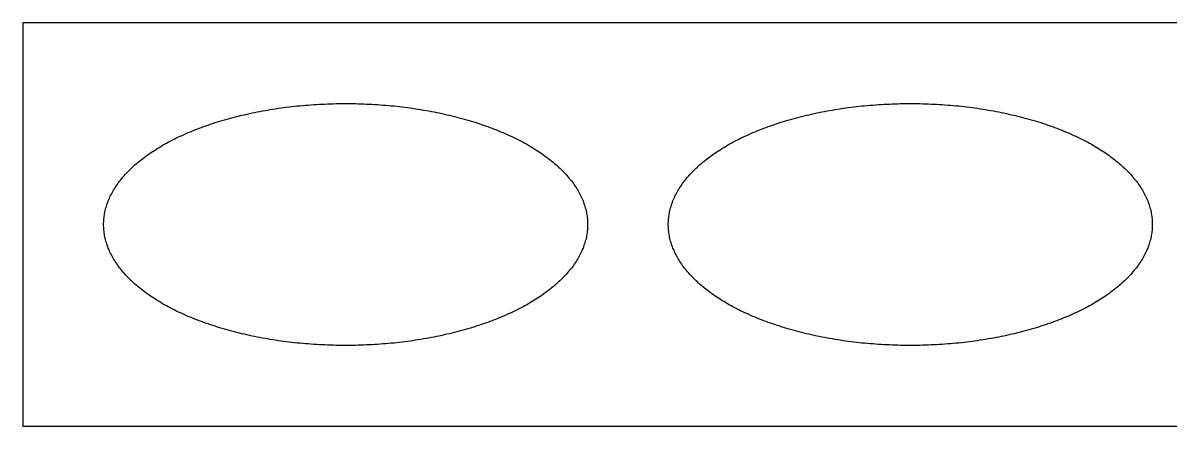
# Model space of a CAD drawing. Header units: millimetres. Extents: x 0 to 220, y 0 to 50.
# Drawn here: x 0 to 142.2, y 0 to 50 of the extents above; entities that cross this region are included whole.
import ezdxf

# ---------------------------------------------------------------- set-up
doc = ezdxf.new("R2010")
doc.units = ezdxf.units.MM
doc.layers.add('CUT', color=7, linetype='Continuous')
doc.layers.add('SHEET', color=30, linetype='Continuous')

msp = doc.modelspace()

# ---------------------------------------------------------------- linework, layer by layer
at = {"layer": 'CUT'}
for p, q in [((35.02, 39.79), (35.36, 39.82)), ((35.36, 39.82), (35.7, 39.85)), ((35.7, 39.85), (36.04, 39.87)), ((36.04, 39.87), (36.38, 39.89)), ((36.38, 39.89), (36.73, 39.91)), ((36.73, 39.91), (37.07, 39.93)), ((37.07, 39.93), (37.41, 39.94)), ((37.41, 39.94), (37.76, 39.96)), ((37.76, 39.96), (38.1, 39.97)), ((38.1, 39.97), (38.45, 39.98)), ((38.45, 39.98), (38.79, 39.99)), ((38.79, 39.99), (39.14, 39.99)), ((39.14, 39.99), (39.48, 40)), ((39.48, 40), (39.83, 40)), ((39.83, 40), (40.17, 40)), ((40.17, 40), (40.52, 40)), ((40.52, 40), (40.86, 39.99)), ((40.86, 39.99), (41.21, 39.99)), ((41.21, 39.99), (41.55, 39.98)), ((41.55, 39.98), (41.9, 39.97)), ((41.9, 39.97), (42.24, 39.96)), ((42.24, 39.96), (42.59, 39.94)), ((42.59, 39.94), (42.93, 39.93)), ((42.93, 39.93), (43.27, 39.91)), ((43.27, 39.91), (43.62, 39.89)), ((43.62, 39.89), (43.96, 39.87)), ((43.96, 39.87), (44.3, 39.85)), ((44.3, 39.85), (44.64, 39.82)), ((44.64, 39.82), (44.98, 39.79)), ((105.02, 39.79), (105.36, 39.82)), ((105.36, 39.82), (105.7, 39.85)), ((105.7, 39.85), (106.04, 39.87)), ((106.04, 39.87), (106.38, 39.89)), ((106.38, 39.89), (106.73, 39.91)), ((106.73, 39.91), (107.07, 39.93)), ((107.07, 39.93), (107.41, 39.94)), ((107.41, 39.94), (107.76, 39.96)), ((107.76, 39.96), (108.1, 39.97)), ((108.1, 39.97), (108.45, 39.98)), ((108.45, 39.98), (108.79, 39.99)), ((108.79, 39.99), (109.14, 39.99)), ((109.14, 39.99), (109.48, 40)), ((109.48, 40), (109.83, 40)), ((109.83, 40), (110.17, 40)), ((110.17, 40), (110.52, 40)), ((110.52, 40), (110.86, 39.99)), ((110.86, 39.99), (111.21, 39.99)), ((111.21, 39.99), (111.55, 39.98)), ((111.55, 39.98), (111.9, 39.97)), ((111.9, 39.97), (112.24, 39.96)), ((112.24, 39.96), (112.59, 39.94)), ((112.59, 39.94), (112.93, 39.93)), ((112.93, 39.93), (113.27, 39.91)), ((113.27, 39.91), (113.62, 39.89)), ((113.62, 39.89), (113.96, 39.87)), ((113.96, 39.87), (114.3, 39.85)), ((114.3, 39.85), (114.64, 39.82)), ((114.64, 39.82), (114.98, 39.79)), ((26.21, 38.32), (26.52, 38.4)), ((26.52, 38.4), (26.83, 38.48)), ((26.83, 38.48), (27.14, 38.55)), ((27.14, 38.55), (27.45, 38.62)), ((27.45, 38.62), (27.77, 38.7)), ((27.77, 38.7), (28.08, 38.77)), ((28.08, 38.77), (28.4, 38.83)), ((28.4, 38.83), (28.72, 38.9)), ((28.72, 38.9), (29.04, 38.96)), ((29.04, 38.96), (29.36, 39.03)), ((29.36, 39.03), (29.69, 39.09)), ((29.69, 39.09), (30.01, 39.14)), ((30.01, 39.14), (30.34, 39.2)), ((30.34, 39.2), (30.66, 39.26)), ((30.66, 39.26), (30.99, 39.31)), ((30.99, 39.31), (31.32, 39.36)), ((31.32, 39.36), (31.65, 39.41)), ((31.65, 39.41), (31.99, 39.45)), ((31.99, 39.45), (32.32, 39.5)), ((32.32, 39.5), (32.65, 39.54)), ((32.65, 39.54), (32.99, 39.58)), ((32.99, 39.58), (33.32, 39.62)), ((33.32, 39.62), (33.66, 39.66)), ((33.66, 39.66), (34, 39.7)), ((34, 39.7), (34.34, 39.73)), ((34.34, 39.73), (34.68, 39.76)), ((34.68, 39.76), (35.02, 39.79)), ((44.98, 39.79), (45.32, 39.76)), ((45.32, 39.76), (45.66, 39.73)), ((45.66, 39.73), (46, 39.7)), ((46, 39.7), (46.34, 39.66)), ((46.34, 39.66), (46.68, 39.62)), ((46.68, 39.62), (47.01, 39.58)), ((47.01, 39.58), (47.35, 39.54)), ((47.35, 39.54), (47.68, 39.5)), ((47.68, 39.5), (48.01, 39.45)), ((48.01, 39.45), (48.35, 39.41)), ((48.35, 39.41), (48.68, 39.36)), ((48.68, 39.36), (49.01, 39.31)), ((49.01, 39.31), (49.34, 39.26)), ((49.34, 39.26), (49.66, 39.2)), ((49.66, 39.2), (49.99, 39.14)), ((49.99, 39.14), (50.31, 39.09)), ((50.31, 39.09), (50.64, 39.03)), ((50.64, 39.03), (50.96, 38.96)), ((50.96, 38.96), (51.28, 38.9)), ((51.28, 38.9), (51.6, 38.83)), ((51.6, 38.83), (51.92, 38.77)), ((51.92, 38.77), (52.23, 38.7)), ((52.23, 38.7), (52.55, 38.62)), ((52.55, 38.62), (52.86, 38.55)), ((52.86, 38.55), (53.17, 38.48)), ((53.17, 38.48), (53.48, 38.4)), ((53.48, 38.4), (53.79, 38.32)), ((96.21, 38.32), (96.52, 38.4)), ((96.52, 38.4), (96.83, 38.48)), ((96.83, 38.48), (97.14, 38.55)), ((97.14, 38.55), (97.45, 38.62)), ((97.45, 38.62), (97.77, 38.7)), ((97.77, 38.7), (98.08, 38.77)), ((98.08, 38.77), (98.4, 38.83)), ((98.4, 38.83), (98.72, 38.9)), ((98.72, 38.9), (99.04, 38.96)), ((99.04, 38.96), (99.36, 39.03)), ((99.36, 39.03), (99.69, 39.09)), ((99.69, 39.09), (100.01, 39.14)), ((100.01, 39.14), (100.34, 39.2)), ((100.34, 39.2), (100.66, 39.26)), ((100.66, 39.26), (100.99, 39.31)), ((100.99, 39.31), (101.32, 39.36)), ((101.32, 39.36), (101.65, 39.41)), ((101.65, 39.41), (101.99, 39.45)), ((101.99, 39.45), (102.32, 39.5)), ((102.32, 39.5), (102.65, 39.54)), ((102.65, 39.54), (102.99, 39.58)), ((102.99, 39.58), (103.32, 39.62)), ((103.32, 39.62), (103.66, 39.66)), ((103.66, 39.66), (104, 39.7)), ((104, 39.7), (104.34, 39.73)), ((104.34, 39.73), (104.68, 39.76)), ((104.68, 39.76), (105.02, 39.79)), ((114.98, 39.79), (115.32, 39.76)), ((115.32, 39.76), (115.66, 39.73)), ((115.66, 39.73), (116, 39.7)), ((116, 39.7), (116.34, 39.66)), ((116.34, 39.66), (116.68, 39.62)), ((116.68, 39.62), (117.01, 39.58)), ((117.01, 39.58), (117.35, 39.54)), ((117.35, 39.54), (117.68, 39.5)), ((117.68, 39.5), (118.01, 39.45)), ((118.01, 39.45), (118.35, 39.41)), ((118.35, 39.41), (118.68, 39.36)), ((118.68, 39.36), (119.01, 39.31)), ((119.01, 39.31), (119.34, 39.26)), ((119.34, 39.26), (119.66, 39.2)), ((119.66, 39.2), (119.99, 39.14)), ((119.99, 39.14), (120.31, 39.09)), ((120.31, 39.09), (120.64, 39.03)), ((120.64, 39.03), (120.96, 38.96)), ((120.96, 38.96), (121.28, 38.9)), ((121.28, 38.9), (121.6, 38.83)), ((121.6, 38.83), (121.92, 38.77)), ((121.92, 38.77), (122.23, 38.7)), ((122.23, 38.7), (122.55, 38.62)), ((122.55, 38.62), (122.86, 38.55)), ((122.86, 38.55), (123.17, 38.48)), ((123.17, 38.48), (123.48, 38.4)), ((123.48, 38.4), (123.79, 38.32)), ((21.84, 36.94), (22.12, 37.04)), ((22.12, 37.04), (22.39, 37.15)), ((22.39, 37.15), (22.68, 37.25)), ((22.68, 37.25), (22.96, 37.34)), ((22.96, 37.34), (23.24, 37.44)), ((23.24, 37.44), (23.53, 37.54)), ((23.53, 37.54), (23.82, 37.63)), ((23.82, 37.63), (24.11, 37.72)), ((24.11, 37.72), (24.41, 37.81)), ((24.41, 37.81), (24.7, 37.9)), ((24.7, 37.9), (25, 37.99)), ((25, 37.99), (25.3, 38.08)), ((25.3, 38.08), (25.6, 38.16)), ((25.6, 38.16), (25.91, 38.24)), ((25.91, 38.24), (26.21, 38.32)), ((53.79, 38.32), (54.09, 38.24)), ((54.09, 38.24), (54.4, 38.16)), ((54.4, 38.16), (54.7, 38.08)), ((54.7, 38.08), (55, 37.99)), ((55, 37.99), (55.3, 37.9)), ((55.3, 37.9), (55.59, 37.81)), ((55.59, 37.81), (55.89, 37.72)), ((55.89, 37.72), (56.18, 37.63)), ((56.18, 37.63), (56.47, 37.54)), ((56.47, 37.54), (56.76, 37.44)), ((56.76, 37.44), (57.04, 37.34)), ((57.04, 37.34), (57.32, 37.25)), ((57.32, 37.25), (57.61, 37.15)), ((57.61, 37.15), (57.88, 37.04)), ((57.88, 37.04), (58.16, 36.94)), ((91.84, 36.94), (92.12, 37.04)), ((92.12, 37.04), (92.39, 37.15)), ((92.39, 37.15), (92.68, 37.25)), ((92.68, 37.25), (92.96, 37.34)), ((92.96, 37.34), (93.24, 37.44)), ((93.24, 37.44), (93.53, 37.54)), ((93.53, 37.54), (93.82, 37.63)), ((93.82, 37.63), (94.11, 37.72)), ((94.11, 37.72), (94.41, 37.81)), ((94.41, 37.81), (94.7, 37.9)), ((94.7, 37.9), (95, 37.99)), ((95, 37.99), (95.3, 38.08)), ((95.3, 38.08), (95.6, 38.16)), ((95.6, 38.16), (95.91, 38.24)), ((95.91, 38.24), (96.21, 38.32)), ((123.79, 38.32), (124.09, 38.24)), ((124.09, 38.24), (124.4, 38.16)), ((124.4, 38.16), (124.7, 38.08)), ((124.7, 38.08), (125, 37.99)), ((125, 37.99), (125.3, 37.9)), ((125.3, 37.9), (125.59, 37.81)), ((125.59, 37.81), (125.89, 37.72)), ((125.89, 37.72), (126.18, 37.63)), ((126.18, 37.63), (126.47, 37.54)), ((126.47, 37.54), (126.76, 37.44)), ((126.76, 37.44), (127.04, 37.34)), ((127.04, 37.34), (127.32, 37.25)), ((127.32, 37.25), (127.61, 37.15)), ((127.61, 37.15), (127.88, 37.04)), ((127.88, 37.04), (128.16, 36.94)), ((18.48, 35.45), (18.73, 35.58)), ((18.73, 35.58), (18.97, 35.7)), ((18.97, 35.7), (19.22, 35.82)), ((19.22, 35.82), (19.47, 35.94)), ((19.47, 35.94), (19.72, 36.05)), ((19.72, 36.05), (19.98, 36.17)), ((19.98, 36.17), (20.24, 36.28)), ((20.24, 36.28), (20.5, 36.4)), ((20.5, 36.4), (20.76, 36.51)), ((20.76, 36.51), (21.03, 36.62)), ((21.03, 36.62), (21.3, 36.73)), ((21.3, 36.73), (21.57, 36.83)), ((21.57, 36.83), (21.84, 36.94)), ((58.16, 36.94), (58.43, 36.83)), ((58.43, 36.83), (58.7, 36.73)), ((58.7, 36.73), (58.97, 36.62)), ((58.97, 36.62), (59.24, 36.51)), ((59.24, 36.51), (59.5, 36.4)), ((59.5, 36.4), (59.76, 36.28)), ((59.76, 36.28), (60.02, 36.17)), ((60.02, 36.17), (60.28, 36.05)), ((60.28, 36.05), (60.53, 35.94)), ((60.53, 35.94), (60.78, 35.82)), ((60.78, 35.82), (61.03, 35.7)), ((61.03, 35.7), (61.27, 35.58)), ((61.27, 35.58), (61.52, 35.45)), ((88.48, 35.45), (88.73, 35.58)), ((88.73, 35.58), (88.97, 35.7)), ((88.97, 35.7), (89.22, 35.82)), ((89.22, 35.82), (89.47, 35.94)), ((89.47, 35.94), (89.72, 36.05)), ((89.72, 36.05), (89.98, 36.17)), ((89.98, 36.17), (90.24, 36.28)), ((90.24, 36.28), (90.5, 36.4)), ((90.5, 36.4), (90.76, 36.51)), ((90.76, 36.51), (91.03, 36.62)), ((91.03, 36.62), (91.3, 36.73)), ((91.3, 36.73), (91.57, 36.83)), ((91.57, 36.83), (91.84, 36.94)), ((128.16, 36.94), (128.43, 36.83)), ((128.43, 36.83), (128.7, 36.73)), ((128.7, 36.73), (128.97, 36.62)), ((128.97, 36.62), (129.24, 36.51)), ((129.24, 36.51), (129.5, 36.4)), ((129.5, 36.4), (129.76, 36.28)), ((129.76, 36.28), (130.02, 36.17)), ((130.02, 36.17), (130.28, 36.05)), ((130.28, 36.05), (130.53, 35.94)), ((130.53, 35.94), (130.78, 35.82)), ((130.78, 35.82), (131.03, 35.7)), ((131.03, 35.7), (131.27, 35.58)), ((131.27, 35.58), (131.52, 35.45)), ((16.02, 34.01), (16.23, 34.15)), ((16.23, 34.15), (16.44, 34.28)), ((16.44, 34.28), (16.65, 34.42)), ((16.65, 34.42), (16.87, 34.55)), ((16.87, 34.55), (17.09, 34.69)), ((17.09, 34.69), (17.32, 34.82)), ((17.32, 34.82), (17.54, 34.95)), ((17.54, 34.95), (17.78, 35.08)), ((17.78, 35.08), (18.01, 35.2)), ((18.01, 35.2), (18.24, 35.33)), ((18.24, 35.33), (18.48, 35.45)), ((61.52, 35.45), (61.76, 35.33)), ((61.76, 35.33), (61.99, 35.2)), ((61.99, 35.2), (62.22, 35.08)), ((62.22, 35.08), (62.46, 34.95)), ((62.46, 34.95), (62.68, 34.82)), ((62.68, 34.82), (62.91, 34.69)), ((62.91, 34.69), (63.13, 34.55)), ((63.13, 34.55), (63.35, 34.42)), ((63.35, 34.42), (63.56, 34.28)), ((63.56, 34.28), (63.77, 34.15)), ((63.77, 34.15), (63.98, 34.01)), ((86.02, 34.01), (86.23, 34.15)), ((86.23, 34.15), (86.44, 34.28)), ((86.44, 34.28), (86.65, 34.42)), ((86.65, 34.42), (86.87, 34.55)), ((86.87, 34.55), (87.09, 34.69)), ((87.09, 34.69), (87.32, 34.82)), ((87.32, 34.82), (87.54, 34.95)), ((87.54, 34.95), (87.78, 35.08)), ((87.78, 35.08), (88.01, 35.2)), ((88.01, 35.2), (88.24, 35.33)), ((88.24, 35.33), (88.48, 35.45)), ((131.52, 35.45), (131.76, 35.33)), ((131.76, 35.33), (131.99, 35.2)), ((131.99, 35.2), (132.22, 35.08)), ((132.22, 35.08), (132.46, 34.95)), ((132.46, 34.95), (132.68, 34.82)), ((132.68, 34.82), (132.91, 34.69)), ((132.91, 34.69), (133.13, 34.55)), ((133.13, 34.55), (133.35, 34.42)), ((133.35, 34.42), (133.56, 34.28)), ((133.56, 34.28), (133.77, 34.15)), ((133.77, 34.15), (133.98, 34.01)), ((14.11, 32.57), (14.28, 32.72)), ((14.28, 32.72), (14.46, 32.87)), ((14.46, 32.87), (14.64, 33.02)), ((14.64, 33.02), (14.83, 33.16)), ((14.83, 33.16), (15.02, 33.31)), ((15.02, 33.31), (15.21, 33.45)), ((15.21, 33.45), (15.41, 33.59)), ((15.41, 33.59), (15.61, 33.73)), ((15.61, 33.73), (15.81, 33.87)), ((15.81, 33.87), (16.02, 34.01)), ((63.98, 34.01), (64.19, 33.87)), ((64.19, 33.87), (64.39, 33.73)), ((64.39, 33.73), (64.59, 33.59)), ((64.59, 33.59), (64.79, 33.45)), ((64.79, 33.45), (64.98, 33.31)), ((64.98, 33.31), (65.17, 33.16)), ((65.17, 33.16), (65.36, 33.02)), ((65.36, 33.02), (65.54, 32.87)), ((65.54, 32.87), (65.72, 32.72)), ((65.72, 32.72), (65.89, 32.57)), ((84.11, 32.57), (84.28, 32.72)), ((84.28, 32.72), (84.46, 32.87)), ((84.46, 32.87), (84.64, 33.02)), ((84.64, 33.02), (84.83, 33.16)), ((84.83, 33.16), (85.02, 33.31)), ((85.02, 33.31), (85.21, 33.45)), ((85.21, 33.45), (85.41, 33.59)), ((85.41, 33.59), (85.61, 33.73)), ((85.61, 33.73), (85.81, 33.87)), ((85.81, 33.87), (86.02, 34.01)), ((133.98, 34.01), (134.19, 33.87)), ((134.19, 33.87), (134.39, 33.73)), ((134.39, 33.73), (134.59, 33.59)), ((134.59, 33.59), (134.79, 33.45)), ((134.79, 33.45), (134.98, 33.31)), ((134.98, 33.31), (135.17, 33.16)), ((135.17, 33.16), (135.36, 33.02)), ((135.36, 33.02), (135.54, 32.87)), ((135.54, 32.87), (135.72, 32.72)), ((135.72, 32.72), (135.89, 32.57)), ((12.68, 31.2), (12.82, 31.35)), ((12.82, 31.35), (12.97, 31.51)), ((12.97, 31.51), (13.12, 31.66)), ((13.12, 31.66), (13.28, 31.82)), ((13.28, 31.82), (13.44, 31.97)), ((13.44, 31.97), (13.6, 32.12)), ((13.6, 32.12), (13.76, 32.27)), ((13.76, 32.27), (13.93, 32.43)), ((13.93, 32.43), (14.11, 32.57)), ((65.89, 32.57), (66.07, 32.43)), ((66.07, 32.43), (66.24, 32.27)), ((66.24, 32.27), (66.4, 32.12)), ((66.4, 32.12), (66.56, 31.97)), ((66.56, 31.97), (66.72, 31.82)), ((66.72, 31.82), (66.88, 31.66)), ((66.88, 31.66), (67.03, 31.51)), ((67.03, 31.51), (67.18, 31.35)), ((67.18, 31.35), (67.32, 31.2)), ((82.68, 31.2), (82.82, 31.35)), ((82.82, 31.35), (82.97, 31.51)), ((82.97, 31.51), (83.12, 31.66)), ((83.12, 31.66), (83.28, 31.82)), ((83.28, 31.82), (83.44, 31.97)), ((83.44, 31.97), (83.6, 32.12)), ((83.6, 32.12), (83.76, 32.27)), ((83.76, 32.27), (83.93, 32.43)), ((83.93, 32.43), (84.11, 32.57)), ((135.89, 32.57), (136.07, 32.43)), ((136.07, 32.43), (136.24, 32.27)), ((136.24, 32.27), (136.4, 32.12)), ((136.4, 32.12), (136.56, 31.97)), ((136.56, 31.97), (136.72, 31.82)), ((136.72, 31.82), (136.88, 31.66)), ((136.88, 31.66), (137.03, 31.51)), ((137.03, 31.51), (137.18, 31.35)), ((137.18, 31.35), (137.32, 31.2)), ((11.54, 29.75), (11.66, 29.91)), ((11.66, 29.91), (11.77, 30.08)), ((11.77, 30.08), (11.89, 30.24)), ((11.89, 30.24), (12.01, 30.4)), ((12.01, 30.4), (12.14, 30.56)), ((12.14, 30.56), (12.27, 30.72)), ((12.27, 30.72), (12.4, 30.88)), ((12.4, 30.88), (12.54, 31.04)), ((12.54, 31.04), (12.68, 31.2)), ((67.32, 31.2), (67.46, 31.04)), ((67.46, 31.04), (67.6, 30.88)), ((67.6, 30.88), (67.73, 30.72)), ((67.73, 30.72), (67.86, 30.56)), ((67.86, 30.56), (67.99, 30.4)), ((67.99, 30.4), (68.11, 30.24)), ((68.11, 30.24), (68.23, 30.08)), ((68.23, 30.08), (68.34, 29.91)), ((68.34, 29.91), (68.46, 29.75)), ((81.54, 29.75), (81.66, 29.91)), ((81.66, 29.91), (81.77, 30.08)), ((81.77, 30.08), (81.89, 30.24)), ((81.89, 30.24), (82.01, 30.4)), ((82.01, 30.4), (82.14, 30.56)), ((82.14, 30.56), (82.27, 30.72)), ((82.27, 30.72), (82.4, 30.88)), ((82.4, 30.88), (82.54, 31.04)), ((82.54, 31.04), (82.68, 31.2)), ((137.32, 31.2), (137.46, 31.04)), ((137.46, 31.04), (137.6, 30.88)), ((137.6, 30.88), (137.73, 30.72)), ((137.73, 30.72), (137.86, 30.56)), ((137.86, 30.56), (137.99, 30.4)), ((137.99, 30.4), (138.11, 30.24)), ((138.11, 30.24), (138.23, 30.08)), ((138.23, 30.08), (138.34, 29.91)), ((138.34, 29.91), (138.46, 29.75)), ((10.79, 28.42), (10.87, 28.59)), ((10.87, 28.59), (10.96, 28.76)), ((10.96, 28.76), (11.04, 28.92)), ((11.04, 28.92), (11.14, 29.09)), ((11.14, 29.09), (11.23, 29.26)), ((11.23, 29.26), (11.33, 29.42)), ((11.33, 29.42), (11.44, 29.59)), ((11.44, 29.59), (11.54, 29.75)), ((68.46, 29.75), (68.56, 29.59)), ((68.56, 29.59), (68.67, 29.42)), ((68.67, 29.42), (68.77, 29.26)), ((68.77, 29.26), (68.86, 29.09)), ((68.86, 29.09), (68.96, 28.92)), ((68.96, 28.92), (69.04, 28.76)), ((69.04, 28.76), (69.13, 28.59)), ((69.13, 28.59), (69.21, 28.42)), ((80.79, 28.42), (80.87, 28.59)), ((80.87, 28.59), (80.96, 28.76)), ((80.96, 28.76), (81.04, 28.92)), ((81.04, 28.92), (81.14, 29.09)), ((81.14, 29.09), (81.23, 29.26)), ((81.23, 29.26), (81.33, 29.42)), ((81.33, 29.42), (81.44, 29.59)), ((81.44, 29.59), (81.54, 29.75)), ((138.46, 29.75), (138.56, 29.59)), ((138.56, 29.59), (138.67, 29.42)), ((138.67, 29.42), (138.77, 29.26)), ((138.77, 29.26), (138.86, 29.09)), ((138.86, 29.09), (138.96, 28.92)), ((138.96, 28.92), (139.04, 28.76)), ((139.04, 28.76), (139.13, 28.59)), ((139.13, 28.59), (139.21, 28.42)), ((10.24, 26.89), (10.29, 27.06)), ((10.29, 27.06), (10.34, 27.24)), ((10.34, 27.24), (10.39, 27.41)), ((10.39, 27.41), (10.45, 27.58)), ((10.45, 27.58), (10.51, 27.75)), ((10.51, 27.75), (10.57, 27.92)), ((10.57, 27.92), (10.64, 28.08)), ((10.64, 28.08), (10.71, 28.25)), ((10.71, 28.25), (10.79, 28.42)), ((69.21, 28.42), (69.29, 28.25)), ((69.29, 28.25), (69.36, 28.08)), ((69.36, 28.08), (69.43, 27.92)), ((69.43, 27.92), (69.49, 27.75)), ((69.49, 27.75), (69.55, 27.58)), ((69.55, 27.58), (69.61, 27.41)), ((69.61, 27.41), (69.66, 27.24)), ((69.66, 27.24), (69.71, 27.06)), ((69.71, 27.06), (69.76, 26.89)), ((80.24, 26.89), (80.29, 27.06)), ((80.29, 27.06), (80.34, 27.24)), ((80.34, 27.24), (80.39, 27.41)), ((80.39, 27.41), (80.45, 27.58)), ((80.45, 27.58), (80.51, 27.75)), ((80.51, 27.75), (80.57, 27.92)), ((80.57, 27.92), (80.64, 28.08)), ((80.64, 28.08), (80.71, 28.25)), ((80.71, 28.25), (80.79, 28.42)), ((139.21, 28.42), (139.29, 28.25)), ((139.29, 28.25), (139.36, 28.08)), ((139.36, 28.08), (139.43, 27.92)), ((139.43, 27.92), (139.49, 27.75)), ((139.49, 27.75), (139.55, 27.58)), ((139.55, 27.58), (139.61, 27.41)), ((139.61, 27.41), (139.66, 27.24)), ((139.66, 27.24), (139.71, 27.06)), ((139.71, 27.06), (139.76, 26.89)), ((10.02, 25.52), (10.03, 25.69)), ((10.03, 25.69), (10.05, 25.86)), ((10.05, 25.86), (10.07, 26.03)), ((10.07, 26.03), (10.1, 26.21)), ((10.1, 26.21), (10.13, 26.38)), ((10.13, 26.38), (10.16, 26.55)), ((10.16, 26.55), (10.2, 26.72)), ((10.2, 26.72), (10.24, 26.89)), ((69.76, 26.89), (69.8, 26.72)), ((69.8, 26.72), (69.84, 26.55)), ((69.84, 26.55), (69.87, 26.38)), ((69.87, 26.38), (69.9, 26.21)), ((69.9, 26.21), (69.93, 26.03)), ((69.93, 26.03), (69.95, 25.86)), ((69.95, 25.86), (69.97, 25.69)), ((69.97, 25.69), (69.98, 25.52)), ((80.02, 25.52), (80.03, 25.69)), ((80.03, 25.69), (80.05, 25.86)), ((80.05, 25.86), (80.07, 26.03)), ((80.07, 26.03), (80.1, 26.21)), ((80.1, 26.21), (80.13, 26.38)), ((80.13, 26.38), (80.16, 26.55)), ((80.16, 26.55), (80.2, 26.72)), ((80.2, 26.72), (80.24, 26.89)), ((139.76, 26.89), (139.8, 26.72)), ((139.8, 26.72), (139.84, 26.55)), ((139.84, 26.55), (139.87, 26.38)), ((139.87, 26.38), (139.9, 26.21)), ((139.9, 26.21), (139.93, 26.03)), ((139.93, 26.03), (139.95, 25.86)), ((139.95, 25.86), (139.97, 25.69)), ((139.97, 25.69), (139.98, 25.52)), ((10, 25.17), (10.01, 25.35)), ((10, 25), (10, 25.17)), ((10, 24.83), (10, 25)), ((10.01, 24.65), (10, 24.83)), ((10.01, 25.35), (10.02, 25.52)), ((10.02, 24.48), (10.01, 24.65)), ((10.03, 24.31), (10.02, 24.48)), ((10.05, 24.14), (10.03, 24.31)), ((69.97, 24.31), (69.95, 24.14)), ((69.98, 24.48), (69.97, 24.31)), ((69.98, 25.52), (69.99, 25.35)), ((69.99, 24.65), (69.98, 24.48)), ((69.99, 25.35), (70, 25.17)), ((70, 24.83), (69.99, 24.65)), ((70, 25.17), (70, 25)), ((70, 25), (70, 24.83)), ((80, 25.17), (80.01, 25.35)), ((80, 25), (80, 25.17)), ((80, 24.83), (80, 25)), ((80.01, 24.65), (80, 24.83)), ((80.01, 25.35), (80.02, 25.52)), ((80.02, 24.48), (80.01, 24.65)), ((80.03, 24.31), (80.02, 24.48)), ((80.05, 24.14), (80.03, 24.31)), ((139.97, 24.31), (139.95, 24.14)), ((139.98, 24.48), (139.97, 24.31)), ((139.98, 25.52), (139.99, 25.35)), ((139.99, 24.65), (139.98, 24.48)), ((139.99, 25.35), (140, 25.17)), ((140, 24.83), (139.99, 24.65)), ((140, 25.17), (140, 25)), ((140, 25), (140, 24.83)), ((10.07, 23.97), (10.05, 24.14)), ((10.1, 23.79), (10.07, 23.97)), ((10.13, 23.62), (10.1, 23.79)), ((10.16, 23.45), (10.13, 23.62)), ((10.2, 23.28), (10.16, 23.45)), ((10.24, 23.11), (10.2, 23.28)), ((10.29, 22.94), (10.24, 23.11)), ((10.34, 22.76), (10.29, 22.94)), ((10.39, 22.59), (10.34, 22.76)), ((69.66, 22.76), (69.61, 22.59)), ((69.71, 22.94), (69.66, 22.76)), ((69.76, 23.11), (69.71, 22.94)), ((69.8, 23.28), (69.76, 23.11)), ((69.84, 23.45), (69.8, 23.28)), ((69.87, 23.62), (69.84, 23.45)), ((69.9, 23.79), (69.87, 23.62)), ((69.93, 23.97), (69.9, 23.79)), ((69.95, 24.14), (69.93, 23.97)), ((80.07, 23.97), (80.05, 24.14)), ((80.1, 23.79), (80.07, 23.97)), ((80.13, 23.62), (80.1, 23.79)), ((80.16, 23.45), (80.13, 23.62)), ((80.2, 23.28), (80.16, 23.45)), ((80.24, 23.11), (80.2, 23.28)), ((80.29, 22.94), (80.24, 23.11)), ((80.34, 22.76), (80.29, 22.94)), ((80.39, 22.59), (80.34, 22.76)), ((139.66, 22.76), (139.61, 22.59)), ((139.71, 22.94), (139.66, 22.76)), ((139.76, 23.11), (139.71, 22.94)), ((139.8, 23.28), (139.76, 23.11)), ((139.84, 23.45), (139.8, 23.28)), ((139.87, 23.62), (139.84, 23.45)), ((139.9, 23.79), (139.87, 23.62)), ((139.93, 23.97), (139.9, 23.79)), ((139.95, 24.14), (139.93, 23.97)), ((10.45, 22.42), (10.39, 22.59)), ((10.51, 22.25), (10.45, 22.42)), ((10.57, 22.08), (10.51, 22.25)), ((10.64, 21.92), (10.57, 22.08)), ((10.71, 21.75), (10.64, 21.92)), ((10.79, 21.58), (10.71, 21.75)), ((10.87, 21.41), (10.79, 21.58)), ((10.96, 21.24), (10.87, 21.41)), ((69.13, 21.41), (69.04, 21.24)), ((69.21, 21.58), (69.13, 21.41)), ((69.29, 21.75), (69.21, 21.58)), ((69.36, 21.92), (69.29, 21.75)), ((69.43, 22.08), (69.36, 21.92)), ((69.49, 22.25), (69.43, 22.08)), ((69.55, 22.42), (69.49, 22.25)), ((69.61, 22.59), (69.55, 22.42)), ((80.45, 22.42), (80.39, 22.59)), ((80.51, 22.25), (80.45, 22.42)), ((80.57, 22.08), (80.51, 22.25)), ((80.64, 21.92), (80.57, 22.08)), ((80.71, 21.75), (80.64, 21.92)), ((80.79, 21.58), (80.71, 21.75)), ((80.87, 21.41), (80.79, 21.58)), ((80.96, 21.24), (80.87, 21.41)), ((139.13, 21.41), (139.04, 21.24)), ((139.21, 21.58), (139.13, 21.41)), ((139.29, 21.75), (139.21, 21.58)), ((139.36, 21.92), (139.29, 21.75)), ((139.43, 22.08), (139.36, 21.92)), ((139.49, 22.25), (139.43, 22.08)), ((139.55, 22.42), (139.49, 22.25)), ((139.61, 22.59), (139.55, 22.42)), ((11.04, 21.08), (10.96, 21.24)), ((11.14, 20.91), (11.04, 21.08)), ((11.23, 20.74), (11.14, 20.91)), ((11.33, 20.58), (11.23, 20.74)), ((11.44, 20.41), (11.33, 20.58)), ((11.54, 20.25), (11.44, 20.41)), ((11.66, 20.09), (11.54, 20.25)), ((11.77, 19.92), (11.66, 20.09)), ((11.89, 19.76), (11.77, 19.92)), ((68.23, 19.92), (68.11, 19.76)), ((68.34, 20.09), (68.23, 19.92)), ((68.46, 20.25), (68.34, 20.09)), ((68.56, 20.41), (68.46, 20.25)), ((68.67, 20.58), (68.56, 20.41)), ((68.77, 20.74), (68.67, 20.58)), ((68.86, 20.91), (68.77, 20.74)), ((68.96, 21.08), (68.86, 20.91)), ((69.04, 21.24), (68.96, 21.08)), ((81.04, 21.08), (80.96, 21.24)), ((81.14, 20.91), (81.04, 21.08)), ((81.23, 20.74), (81.14, 20.91)), ((81.33, 20.58), (81.23, 20.74)), ((81.44, 20.41), (81.33, 20.58)), ((81.54, 20.25), (81.44, 20.41)), ((81.66, 20.09), (81.54, 20.25)), ((81.77, 19.92), (81.66, 20.09)), ((81.89, 19.76), (81.77, 19.92)), ((138.23, 19.92), (138.11, 19.76)), ((138.34, 20.09), (138.23, 19.92)), ((138.46, 20.25), (138.34, 20.09)), ((138.56, 20.41), (138.46, 20.25)), ((138.67, 20.58), (138.56, 20.41)), ((138.77, 20.74), (138.67, 20.58)), ((138.86, 20.91), (138.77, 20.74)), ((138.96, 21.08), (138.86, 20.91)), ((139.04, 21.24), (138.96, 21.08)), ((12.01, 19.6), (11.89, 19.76)), ((12.14, 19.44), (12.01, 19.6)), ((12.27, 19.28), (12.14, 19.44)), ((12.4, 19.12), (12.27, 19.28)), ((12.54, 18.96), (12.4, 19.12)), ((12.68, 18.8), (12.54, 18.96)), ((12.82, 18.65), (12.68, 18.8)), ((12.97, 18.49), (12.82, 18.65)), ((13.12, 18.34), (12.97, 18.49)), ((67.03, 18.49), (66.88, 18.34)), ((67.18, 18.65), (67.03, 18.49)), ((67.32, 18.8), (67.18, 18.65)), ((67.46, 18.96), (67.32, 18.8)), ((67.6, 19.12), (67.46, 18.96)), ((67.73, 19.28), (67.6, 19.12)), ((67.86, 19.44), (67.73, 19.28)), ((67.99, 19.6), (67.86, 19.44)), ((68.11, 19.76), (67.99, 19.6)), ((82.01, 19.6), (81.89, 19.76)), ((82.14, 19.44), (82.01, 19.6)), ((82.27, 19.28), (82.14, 19.44)), ((82.4, 19.12), (82.27, 19.28)), ((82.54, 18.96), (82.4, 19.12)), ((82.68, 18.8), (82.54, 18.96)), ((82.82, 18.65), (82.68, 18.8)), ((82.97, 18.49), (82.82, 18.65)), ((83.12, 18.34), (82.97, 18.49)), ((137.03, 18.49), (136.88, 18.34)), ((137.18, 18.65), (137.03, 18.49)), ((137.32, 18.8), (137.18, 18.65)), ((137.46, 18.96), (137.32, 18.8)), ((137.6, 19.12), (137.46, 18.96)), ((137.73, 19.28), (137.6, 19.12)), ((137.86, 19.44), (137.73, 19.28)), ((137.99, 19.6), (137.86, 19.44)), ((138.11, 19.76), (137.99, 19.6)), ((13.28, 18.18), (13.12, 18.34)), ((13.44, 18.03), (13.28, 18.18)), ((13.6, 17.88), (13.44, 18.03)), ((13.76, 17.73), (13.6, 17.88)), ((13.93, 17.57), (13.76, 17.73)), ((14.11, 17.43), (13.93, 17.57)), ((14.28, 17.28), (14.11, 17.43)), ((14.46, 17.13), (14.28, 17.28)), ((14.64, 16.98), (14.46, 17.13)), ((65.54, 17.13), (65.36, 16.98)), ((65.72, 17.28), (65.54, 17.13)), ((65.89, 17.43), (65.72, 17.28)), ((66.07, 17.57), (65.89, 17.43)), ((66.24, 17.73), (66.07, 17.57)), ((66.4, 17.88), (66.24, 17.73)), ((66.56, 18.03), (66.4, 17.88)), ((66.72, 18.18), (66.56, 18.03)), ((66.88, 18.34), (66.72, 18.18)), ((83.28, 18.18), (83.12, 18.34)), ((83.44, 18.03), (83.28, 18.18)), ((83.6, 17.88), (83.44, 18.03)), ((83.76, 17.73), (83.6, 17.88)), ((83.93, 17.57), (83.76, 17.73)), ((84.11, 17.43), (83.93, 17.57)), ((84.28, 17.28), (84.11, 17.43)), ((84.46, 17.13), (84.28, 17.28)), ((84.64, 16.98), (84.46, 17.13)), ((135.54, 17.13), (135.36, 16.98)), ((135.72, 17.28), (135.54, 17.13)), ((135.89, 17.43), (135.72, 17.28)), ((136.07, 17.57), (135.89, 17.43)), ((136.24, 17.73), (136.07, 17.57)), ((136.4, 17.88), (136.24, 17.73)), ((136.56, 18.03), (136.4, 17.88)), ((136.72, 18.18), (136.56, 18.03)), ((136.88, 18.34), (136.72, 18.18)), ((14.83, 16.84), (14.64, 16.98)), ((15.02, 16.69), (14.83, 16.84)), ((15.21, 16.55), (15.02, 16.69)), ((15.41, 16.41), (15.21, 16.55)), ((15.61, 16.27), (15.41, 16.41)), ((15.81, 16.13), (15.61, 16.27)), ((16.02, 15.99), (15.81, 16.13)), ((16.23, 15.85), (16.02, 15.99)), ((16.44, 15.72), (16.23, 15.85)), ((16.65, 15.58), (16.44, 15.72)), ((63.56, 15.72), (63.35, 15.58)), ((63.77, 15.85), (63.56, 15.72)), ((63.98, 15.99), (63.77, 15.85)), ((64.19, 16.13), (63.98, 15.99)), ((64.39, 16.27), (64.19, 16.13)), ((64.59, 16.41), (64.39, 16.27)), ((64.79, 16.55), (64.59, 16.41)), ((64.98, 16.69), (64.79, 16.55)), ((65.17, 16.84), (64.98, 16.69)), ((65.36, 16.98), (65.17, 16.84)), ((84.83, 16.84), (84.64, 16.98)), ((85.02, 16.69), (84.83, 16.84)), ((85.21, 16.55), (85.02, 16.69)), ((85.41, 16.41), (85.21, 16.55)), ((85.61, 16.27), (85.41, 16.41)), ((85.81, 16.13), (85.61, 16.27)), ((86.02, 15.99), (85.81, 16.13)), ((86.23, 15.85), (86.02, 15.99)), ((86.44, 15.72), (86.23, 15.85)), ((86.65, 15.58), (86.44, 15.72)), ((133.56, 15.72), (133.35, 15.58)), ((133.77, 15.85), (133.56, 15.72)), ((133.98, 15.99), (133.77, 15.85)), ((134.19, 16.13), (133.98, 15.99)), ((134.39, 16.27), (134.19, 16.13)), ((134.59, 16.41), (134.39, 16.27)), ((134.79, 16.55), (134.59, 16.41)), ((134.98, 16.69), (134.79, 16.55)), ((135.17, 16.84), (134.98, 16.69)), ((135.36, 16.98), (135.17, 16.84)), ((16.87, 15.45), (16.65, 15.58)), ((17.09, 15.31), (16.87, 15.45)), ((17.32, 15.18), (17.09, 15.31)), ((17.54, 15.05), (17.32, 15.18)), ((17.78, 14.92), (17.54, 15.05)), ((18.01, 14.8), (17.78, 14.92)), ((18.24, 14.67), (18.01, 14.8)), ((18.48, 14.55), (18.24, 14.67)), ((18.73, 14.42), (18.48, 14.55)), ((18.97, 14.3), (18.73, 14.42)), ((19.22, 14.18), (18.97, 14.3)), ((61.03, 14.3), (60.78, 14.18)), ((61.27, 14.42), (61.03, 14.3)), ((61.52, 14.55), (61.27, 14.42)), ((61.76, 14.67), (61.52, 14.55)), ((61.99, 14.8), (61.76, 14.67)), ((62.22, 14.92), (61.99, 14.8)), ((62.46, 15.05), (62.22, 14.92)), ((62.68, 15.18), (62.46, 15.05)), ((62.91, 15.31), (62.68, 15.18)), ((63.13, 15.45), (62.91, 15.31)), ((63.35, 15.58), (63.13, 15.45)), ((86.87, 15.45), (86.65, 15.58)), ((87.09, 15.31), (86.87, 15.45)), ((87.32, 15.18), (87.09, 15.31)), ((87.54, 15.05), (87.32, 15.18)), ((87.78, 14.92), (87.54, 15.05)), ((88.01, 14.8), (87.78, 14.92)), ((88.24, 14.67), (88.01, 14.8)), ((88.48, 14.55), (88.24, 14.67)), ((88.73, 14.42), (88.48, 14.55)), ((88.97, 14.3), (88.73, 14.42)), ((89.22, 14.18), (88.97, 14.3)), ((131.03, 14.3), (130.78, 14.18)), ((131.27, 14.42), (131.03, 14.3)), ((131.52, 14.55), (131.27, 14.42)), ((131.76, 14.67), (131.52, 14.55)), ((131.99, 14.8), (131.76, 14.67)), ((132.22, 14.92), (131.99, 14.8)), ((132.46, 15.05), (132.22, 14.92)), ((132.68, 15.18), (132.46, 15.05)), ((132.91, 15.31), (132.68, 15.18)), ((133.13, 15.45), (132.91, 15.31)), ((133.35, 15.58), (133.13, 15.45)), ((19.47, 14.06), (19.22, 14.18)), ((19.72, 13.95), (19.47, 14.06)), ((19.98, 13.83), (19.72, 13.95)), ((20.24, 13.72), (19.98, 13.83)), ((20.5, 13.6), (20.24, 13.72)), ((20.76, 13.49), (20.5, 13.6)), ((21.03, 13.38), (20.76, 13.49)), ((21.3, 13.27), (21.03, 13.38)), ((21.57, 13.17), (21.3, 13.27)), ((21.84, 13.06), (21.57, 13.17)), ((22.12, 12.96), (21.84, 13.06)), ((22.39, 12.85), (22.12, 12.96)), ((22.68, 12.75), (22.39, 12.85)), ((57.61, 12.85), (57.32, 12.75)), ((57.88, 12.96), (57.61, 12.85)), ((58.16, 13.06), (57.88, 12.96)), ((58.43, 13.17), (58.16, 13.06)), ((58.7, 13.27), (58.43, 13.17)), ((58.97, 13.38), (58.7, 13.27)), ((59.24, 13.49), (58.97, 13.38)), ((59.5, 13.6), (59.24, 13.49)), ((59.76, 13.72), (59.5, 13.6)), ((60.02, 13.83), (59.76, 13.72)), ((60.28, 13.95), (60.02, 13.83)), ((60.53, 14.06), (60.28, 13.95)), ((60.78, 14.18), (60.53, 14.06)), ((89.47, 14.06), (89.22, 14.18)), ((89.72, 13.95), (89.47, 14.06)), ((89.98, 13.83), (89.72, 13.95)), ((90.24, 13.72), (89.98, 13.83)), ((90.5, 13.6), (90.24, 13.72)), ((90.76, 13.49), (90.5, 13.6)), ((91.03, 13.38), (90.76, 13.49)), ((91.3, 13.27), (91.03, 13.38)), ((91.57, 13.17), (91.3, 13.27)), ((91.84, 13.06), (91.57, 13.17)), ((92.12, 12.96), (91.84, 13.06)), ((92.39, 12.85), (92.12, 12.96)), ((92.68, 12.75), (92.39, 12.85)), ((127.61, 12.85), (127.32, 12.75)), ((127.88, 12.96), (127.61, 12.85)), ((128.16, 13.06), (127.88, 12.96)), ((128.43, 13.17), (128.16, 13.06)), ((128.7, 13.27), (128.43, 13.17)), ((128.97, 13.38), (128.7, 13.27)), ((129.24, 13.49), (128.97, 13.38)), ((129.5, 13.6), (129.24, 13.49)), ((129.76, 13.72), (129.5, 13.6)), ((130.02, 13.83), (129.76, 13.72)), ((130.28, 13.95), (130.02, 13.83)), ((130.53, 14.06), (130.28, 13.95)), ((130.78, 14.18), (130.53, 14.06)), ((22.96, 12.66), (22.68, 12.75)), ((23.24, 12.56), (22.96, 12.66)), ((23.53, 12.46), (23.24, 12.56)), ((23.82, 12.37), (23.53, 12.46)), ((24.11, 12.28), (23.82, 12.37)), ((24.41, 12.19), (24.11, 12.28)), ((24.7, 12.1), (24.41, 12.19)), ((25, 12.01), (24.7, 12.1)), ((25.3, 11.92), (25, 12.01)), ((25.6, 11.84), (25.3, 11.92)), ((25.91, 11.76), (25.6, 11.84)), ((26.21, 11.68), (25.91, 11.76)), ((26.52, 11.6), (26.21, 11.68)), ((26.83, 11.52), (26.52, 11.6)), ((27.14, 11.45), (26.83, 11.52)), ((27.45, 11.38), (27.14, 11.45)), ((52.86, 11.45), (52.55, 11.38)), ((53.17, 11.52), (52.86, 11.45)), ((53.48, 11.6), (53.17, 11.52)), ((53.79, 11.68), (53.48, 11.6)), ((54.09, 11.76), (53.79, 11.68)), ((54.4, 11.84), (54.09, 11.76)), ((54.7, 11.92), (54.4, 11.84)), ((55, 12.01), (54.7, 11.92)), ((55.3, 12.1), (55, 12.01)), ((55.59, 12.19), (55.3, 12.1)), ((55.89, 12.28), (55.59, 12.19)), ((56.18, 12.37), (55.89, 12.28)), ((56.47, 12.46), (56.18, 12.37)), ((56.76, 12.56), (56.47, 12.46)), ((57.04, 12.66), (56.76, 12.56)), ((57.32, 12.75), (57.04, 12.66)), ((92.96, 12.66), (92.68, 12.75)), ((93.24, 12.56), (92.96, 12.66)), ((93.53, 12.46), (93.24, 12.56)), ((93.82, 12.37), (93.53, 12.46)), ((94.11, 12.28), (93.82, 12.37)), ((94.41, 12.19), (94.11, 12.28)), ((94.7, 12.1), (94.41, 12.19)), ((95, 12.01), (94.7, 12.1)), ((95.3, 11.92), (95, 12.01)), ((95.6, 11.84), (95.3, 11.92)), ((95.91, 11.76), (95.6, 11.84)), ((96.21, 11.68), (95.91, 11.76)), ((96.52, 11.6), (96.21, 11.68)), ((96.83, 11.52), (96.52, 11.6)), ((97.14, 11.45), (96.83, 11.52)), ((97.45, 11.38), (97.14, 11.45)), ((122.86, 11.45), (122.55, 11.38)), ((123.17, 11.52), (122.86, 11.45)), ((123.48, 11.6), (123.17, 11.52)), ((123.79, 11.68), (123.48, 11.6)), ((124.09, 11.76), (123.79, 11.68)), ((124.4, 11.84), (124.09, 11.76)), ((124.7, 11.92), (124.4, 11.84)), ((125, 12.01), (124.7, 11.92)), ((125.3, 12.1), (125, 12.01)), ((125.59, 12.19), (125.3, 12.1)), ((125.89, 12.28), (125.59, 12.19)), ((126.18, 12.37), (125.89, 12.28)), ((126.47, 12.46), (126.18, 12.37)), ((126.76, 12.56), (126.47, 12.46)), ((127.04, 12.66), (126.76, 12.56)), ((127.32, 12.75), (127.04, 12.66)), ((27.77, 11.3), (27.45, 11.38)), ((28.08, 11.23), (27.77, 11.3)), ((28.4, 11.17), (28.08, 11.23)), ((28.72, 11.1), (28.4, 11.17)), ((29.04, 11.04), (28.72, 11.1)), ((29.36, 10.97), (29.04, 11.04)), ((29.69, 10.91), (29.36, 10.97)), ((30.01, 10.86), (29.69, 10.91)), ((30.34, 10.8), (30.01, 10.86)), ((30.66, 10.74), (30.34, 10.8)), ((30.99, 10.69), (30.66, 10.74)), ((31.32, 10.64), (30.99, 10.69)), ((31.65, 10.59), (31.32, 10.64)), ((31.99, 10.55), (31.65, 10.59)), ((32.32, 10.5), (31.99, 10.55)), ((32.65, 10.46), (32.32, 10.5)), ((32.99, 10.42), (32.65, 10.46)), ((33.32, 10.38), (32.99, 10.42)), ((33.66, 10.34), (33.32, 10.38)), ((34, 10.3), (33.66, 10.34)), ((34.34, 10.27), (34, 10.3)), ((34.68, 10.24), (34.34, 10.27)), ((35.02, 10.21), (34.68, 10.24)), ((35.36, 10.18), (35.02, 10.21)), ((35.7, 10.15), (35.36, 10.18)), ((36.04, 10.13), (35.7, 10.15)), ((36.38, 10.11), (36.04, 10.13)), ((36.73, 10.09), (36.38, 10.11)), ((37.07, 10.07), (36.73, 10.09)), ((37.41, 10.06), (37.07, 10.07)), ((37.76, 10.04), (37.41, 10.06)), ((38.1, 10.03), (37.76, 10.04)), ((38.45, 10.02), (38.1, 10.03)), ((38.79, 10.01), (38.45, 10.02)), ((39.14, 10.01), (38.79, 10.01)), ((39.48, 10), (39.14, 10.01)), ((39.83, 10), (39.48, 10)), ((40.17, 10), (39.83, 10)), ((40.52, 10), (40.17, 10)), ((40.86, 10.01), (40.52, 10)), ((41.21, 10.01), (40.86, 10.01)), ((41.55, 10.02), (41.21, 10.01)), ((41.9, 10.03), (41.55, 10.02)), ((42.24, 10.04), (41.9, 10.03)), ((42.59, 10.06), (42.24, 10.04)), ((42.93, 10.07), (42.59, 10.06)), ((43.27, 10.09), (42.93, 10.07)), ((43.62, 10.11), (43.27, 10.09)), ((43.96, 10.13), (43.62, 10.11)), ((44.3, 10.15), (43.96, 10.13)), ((44.64, 10.18), (44.3, 10.15)), ((44.98, 10.21), (44.64, 10.18)), ((45.32, 10.24), (44.98, 10.21)), ((45.66, 10.27), (45.32, 10.24)), ((46, 10.3), (45.66, 10.27)), ((46.34, 10.34), (46, 10.3)), ((46.68, 10.38), (46.34, 10.34)), ((47.01, 10.42), (46.68, 10.38)), ((47.35, 10.46), (47.01, 10.42)), ((47.68, 10.5), (47.35, 10.46)), ((48.01, 10.55), (47.68, 10.5)), ((48.35, 10.59), (48.01, 10.55)), ((48.68, 10.64), (48.35, 10.59)), ((49.01, 10.69), (48.68, 10.64)), ((49.34, 10.74), (49.01, 10.69)), ((49.66, 10.8), (49.34, 10.74)), ((49.99, 10.86), (49.66, 10.8)), ((50.31, 10.91), (49.99, 10.86)), ((50.64, 10.97), (50.31, 10.91)), ((50.96, 11.04), (50.64, 10.97)), ((51.28, 11.1), (50.96, 11.04)), ((51.6, 11.17), (51.28, 11.1)), ((51.92, 11.23), (51.6, 11.17)), ((52.23, 11.3), (51.92, 11.23)), ((52.55, 11.38), (52.23, 11.3)), ((97.77, 11.3), (97.45, 11.38)), ((98.08, 11.23), (97.77, 11.3)), ((98.4, 11.17), (98.08, 11.23)), ((98.72, 11.1), (98.4, 11.17)), ((99.04, 11.04), (98.72, 11.1)), ((99.36, 10.97), (99.04, 11.04)), ((99.69, 10.91), (99.36, 10.97)), ((100.01, 10.86), (99.69, 10.91)), ((100.34, 10.8), (100.01, 10.86)), ((100.66, 10.74), (100.34, 10.8)), ((100.99, 10.69), (100.66, 10.74)), ((101.32, 10.64), (100.99, 10.69)), ((101.65, 10.59), (101.32, 10.64)), ((101.99, 10.55), (101.65, 10.59)), ((102.32, 10.5), (101.99, 10.55)), ((102.65, 10.46), (102.32, 10.5)), ((102.99, 10.42), (102.65, 10.46)), ((103.32, 10.38), (102.99, 10.42)), ((103.66, 10.34), (103.32, 10.38)), ((104, 10.3), (103.66, 10.34)), ((104.34, 10.27), (104, 10.3)), ((104.68, 10.24), (104.34, 10.27)), ((105.02, 10.21), (104.68, 10.24)), ((105.36, 10.18), (105.02, 10.21)), ((105.7, 10.15), (105.36, 10.18)), ((106.04, 10.13), (105.7, 10.15)), ((106.38, 10.11), (106.04, 10.13)), ((106.73, 10.09), (106.38, 10.11)), ((107.07, 10.07), (106.73, 10.09)), ((107.41, 10.06), (107.07, 10.07)), ((107.76, 10.04), (107.41, 10.06)), ((108.1, 10.03), (107.76, 10.04)), ((108.45, 10.02), (108.1, 10.03)), ((108.79, 10.01), (108.45, 10.02)), ((109.14, 10.01), (108.79, 10.01)), ((109.48, 10), (109.14, 10.01)), ((109.83, 10), (109.48, 10)), ((110.17, 10), (109.83, 10)), ((110.52, 10), (110.17, 10)), ((110.86, 10.01), (110.52, 10)), ((111.21, 10.01), (110.86, 10.01)), ((111.55, 10.02), (111.21, 10.01)), ((111.9, 10.03), (111.55, 10.02)), ((112.24, 10.04), (111.9, 10.03)), ((112.59, 10.06), (112.24, 10.04)), ((112.93, 10.07), (112.59, 10.06)), ((113.27, 10.09), (112.93, 10.07)), ((113.62, 10.11), (113.27, 10.09)), ((113.96, 10.13), (113.62, 10.11)), ((114.3, 10.15), (113.96, 10.13)), ((114.64, 10.18), (114.3, 10.15)), ((114.98, 10.21), (114.64, 10.18)), ((115.32, 10.24), (114.98, 10.21)), ((115.66, 10.27), (115.32, 10.24)), ((116, 10.3), (115.66, 10.27)), ((116.34, 10.34), (116, 10.3)), ((116.68, 10.38), (116.34, 10.34)), ((117.01, 10.42), (116.68, 10.38)), ((117.35, 10.46), (117.01, 10.42)), ((117.68, 10.5), (117.35, 10.46)), ((118.01, 10.55), (117.68, 10.5)), ((118.35, 10.59), (118.01, 10.55)), ((118.68, 10.64), (118.35, 10.59)), ((119.01, 10.69), (118.68, 10.64)), ((119.34, 10.74), (119.01, 10.69)), ((119.66, 10.8), (119.34, 10.74)), ((119.99, 10.86), (119.66, 10.8)), ((120.31, 10.91), (119.99, 10.86)), ((120.64, 10.97), (120.31, 10.91)), ((120.96, 11.04), (120.64, 10.97)), ((121.28, 11.1), (120.96, 11.04)), ((121.6, 11.17), (121.28, 11.1)), ((121.92, 11.23), (121.6, 11.17)), ((122.23, 11.3), (121.92, 11.23)), ((122.55, 11.38), (122.23, 11.3))]:
    msp.add_line(p, q, dxfattribs=at)
at = {"layer": 'SHEET'}
msp.add_lwpolyline([(0, 0), (220, 0), (220, 50), (0, 50)], close=True, dxfattribs=at)

doc.saveas('drawing.dxf')
